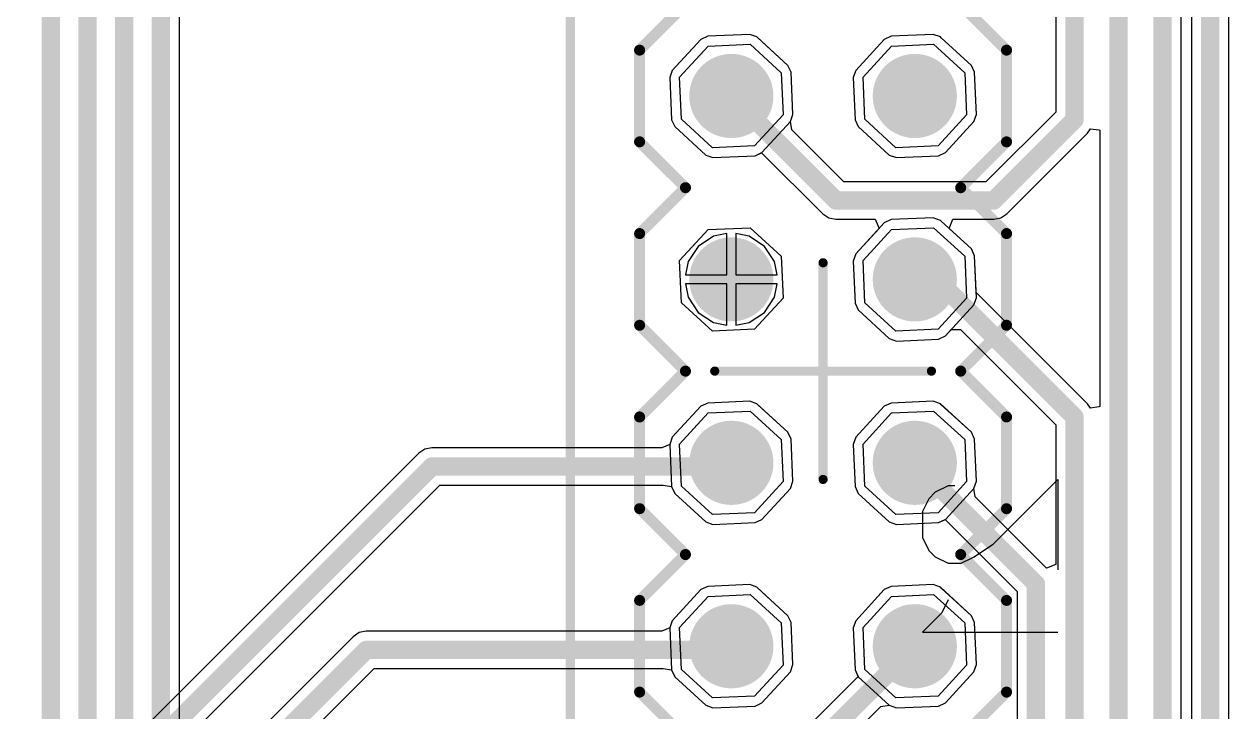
# Model space of a CAD drawing. Header units: millimetres. Extents: x 2.5 to 14.5, y 1.2 to 4.8.
# Drawn here: x 11.946 to 12.602, y 3.217 to 3.592 of the extents above; entities that cross this region are included whole.
import ezdxf

# ---------------------------------------------------------------- set-up
doc = ezdxf.new("R2010")
doc.units = ezdxf.units.MM
doc.header["$MEASUREMENT"] = 0
for name, color, linetype in [('BottomLayer', 5, 'Continuous'), ('BottomOverlay', 54, 'Continuous'), ('BottomSolder', 6, 'Continuous'), ('ConnectLayer', 7, 'Continuous'), ('MultiLayer', 9, 'Continuous'), ('PadHoleLayer', 156, 'Continuous'), ('TopLayer', 1, 'Continuous'), ('TopSolder', 216, 'Continuous')]:
    doc.layers.add(name, color=color, linetype=linetype)

# ---------------------------------------------------------------- blocks, each defined once
blk = doc.blocks.new('_RASPBERRY_PI_B__RASPBERRY_PI_B__P________B_106')
at = {"layer": 'BottomLayer'}
for p, q in [((1.10134, -2.00667), (1.11685, -1.98974)), ((1.11685, -1.98974), (1.13979, -1.98874)), ((1.13979, -1.98874), (1.15672, -2.00425)), ((1.20134, -2.00667), (1.21685, -1.98974)), ((1.21685, -1.98974), (1.23979, -1.98874)), ((1.23979, -1.98874), (1.25672, -2.00425)), ((1.30134, -2.00667), (1.31685, -1.98974)), ((1.31685, -1.98974), (1.33979, -1.98874)), ((1.33979, -1.98874), (1.35672, -2.00425)), ((1.40134, -2.00667), (1.41685, -1.98974)), ((1.41685, -1.98974), (1.43979, -1.98874)), ((1.43979, -1.98874), (1.45672, -2.00425)), ((1.10234, -2.02961), (1.10134, -2.00667)), ((1.15672, -2.00425), (1.15772, -2.02719)), ((1.20234, -2.02961), (1.20134, -2.00667)), ((1.25672, -2.00425), (1.25772, -2.02719)), ((1.30234, -2.02961), (1.30134, -2.00667)), ((1.35672, -2.00425), (1.35772, -2.02719)), ((1.40234, -2.02961), (1.40134, -2.00667)), ((1.45672, -2.00425), (1.45772, -2.02719)), ((1.15772, -2.02719), (1.14221, -2.04412)), ((1.25772, -2.02719), (1.24221, -2.04412)), ((1.35772, -2.02719), (1.34221, -2.04412)), ((1.45772, -2.02719), (1.44221, -2.04412)), ((1.11927, -2.04512), (1.10234, -2.02961)), ((1.21927, -2.04512), (1.20234, -2.02961)), ((1.31927, -2.04512), (1.30234, -2.02961)), ((1.41927, -2.04512), (1.40234, -2.02961)), ((1.14221, -2.04412), (1.11927, -2.04512)), ((1.24221, -2.04412), (1.21927, -2.04512)), ((1.34221, -2.04412), (1.31927, -2.04512)), ((1.44221, -2.04412), (1.41927, -2.04512)), ((1.10134, -2.10667), (1.11685, -2.08974)), ((1.11685, -2.08974), (1.13979, -2.08874)), ((1.13979, -2.08874), (1.15672, -2.10425)), ((1.20134, -2.10667), (1.21685, -2.08974)), ((1.21685, -2.08974), (1.23979, -2.08874)), ((1.23979, -2.08874), (1.25672, -2.10425)), ((1.30134, -2.10667), (1.31685, -2.08974)), ((1.31685, -2.08974), (1.33979, -2.08874)), ((1.33979, -2.08874), (1.35672, -2.10425)), ((1.40134, -2.10667), (1.41685, -2.08974)), ((1.41685, -2.08974), (1.43979, -2.08874)), ((1.43979, -2.08874), (1.45672, -2.10425)), ((1.10234, -2.12961), (1.10134, -2.10667)), ((1.15672, -2.10425), (1.15772, -2.12719)), ((1.20234, -2.12961), (1.20134, -2.10667)), ((1.25672, -2.10425), (1.25772, -2.12719)), ((1.30234, -2.12961), (1.30134, -2.10667)), ((1.35672, -2.10425), (1.35772, -2.12719)), ((1.40234, -2.12961), (1.40134, -2.10667)), ((1.45672, -2.10425), (1.45772, -2.12719)), ((1.15772, -2.12719), (1.14221, -2.14412)), ((1.25772, -2.12719), (1.24221, -2.14412)), ((1.35772, -2.12719), (1.34221, -2.14412)), ((1.45772, -2.12719), (1.44221, -2.14412)), ((1.11927, -2.14512), (1.10234, -2.12961)), ((1.21927, -2.14512), (1.20234, -2.12961)), ((1.31927, -2.14512), (1.30234, -2.12961)), ((1.41927, -2.14512), (1.40234, -2.12961)), ((1.14221, -2.14412), (1.11927, -2.14512)), ((1.24221, -2.14412), (1.21927, -2.14512)), ((1.34221, -2.14412), (1.31927, -2.14512)), ((1.44221, -2.14412), (1.41927, -2.14512))]:
    blk.add_line(p, q, dxfattribs=at)
at = {"layer": 'BottomLayer', "const_width": 0.02}
for points in [[(1.11953, -2.01693, 1), (1.13953, -2.01693, 1)], [(1.21953, -2.01693, 1), (1.23953, -2.01693, 1)], [(1.31953, -2.01693, 1), (1.33953, -2.01693, 1)], [(1.41953, -2.01693, 1), (1.43953, -2.01693, 1)], [(1.11953, -2.11693, 1), (1.13953, -2.11693, 1)], [(1.21953, -2.11693, 1), (1.23953, -2.11693, 1)], [(1.31953, -2.11693, 1), (1.33953, -2.11693, 1)], [(1.41953, -2.11693, 1), (1.43953, -2.11693, 1)]]:
    blk.add_lwpolyline(points, format="xyb", close=True, dxfattribs=at)
at = {"layer": 'BottomOverlay'}
for p, q in [((1.37373, -1.97412), (1.33858, -1.93898)), ((1.33858, -1.93898), (1.38778, -1.93898)), ((1.42187, -2.01278), (1.42187, -1.93898)), ((1.38076, -1.98466), (1.37373, -1.97412)), ((1.38427, -1.99169), (1.38076, -1.98466)), ((1.3421, -1.99521), (1.3421, -1.99872)), ((1.38427, -1.99872), (1.38427, -1.99169)), ((1.3421, -1.99872), (1.34561, -2.00575)), ((1.38076, -2.00575), (1.38427, -1.99872)), ((1.4043, -1.99872), (1.41133, -2.00224)), ((1.41133, -2.00224), (1.42187, -2.01278)), ((1.34561, -2.00575), (1.34913, -2.00927)), ((1.34913, -2.00927), (1.35615, -2.01278)), ((1.37021, -2.01278), (1.37724, -2.00927)), ((1.37724, -2.00927), (1.38076, -2.00575)), ((1.35615, -2.01278), (1.37021, -2.01278))]:
    blk.add_line(p, q, dxfattribs=at)
for points, const_width in [([(1.07953, -1.99193), (1.10453, -1.96693)], 0.006), ([(1.15453, -1.96693), (1.10453, -1.96693)], 0.006), ([(1.17953, -1.99193), (1.15453, -1.96693)], 0.006), ([(1.17953, -1.99193), (1.20453, -1.96693)], 0.006), ([(1.25453, -1.96693), (1.20453, -1.96693)], 0.006), ([(1.27953, -1.99193), (1.25453, -1.96693)], 0.006), ([(1.27953, -1.99193), (1.30453, -1.96693)], 0.006), ([(1.35453, -1.96693), (1.30453, -1.96693)], 0.006), ([(1.37953, -1.99193), (1.35453, -1.96693)], 0.006), ([(1.37953, -1.99193), (1.40453, -1.96693)], 0.006), ([(1.45453, -1.96693), (1.40453, -1.96693)], 0.006), ([(1.47953, -1.99193), (1.45453, -1.96693)], 0.006), ([(1.27953, -2.12599), (1.27953, -2.00787)], 0.005), ([(1.33858, -2.06693), (1.22047, -2.06693)], 0.005), ([(1.10453, -2.16693), (1.07953, -2.14193)], 0.006), ([(1.15453, -2.16693), (1.17953, -2.14193)], 0.006), ([(1.20453, -2.16693), (1.17953, -2.14193)], 0.006), ([(1.25453, -2.16693), (1.27953, -2.14193)], 0.006), ([(1.30453, -2.16693), (1.27953, -2.14193)], 0.006), ([(1.35453, -2.16693), (1.37953, -2.14193)], 0.006), ([(1.40453, -2.16693), (1.37953, -2.14193)], 0.006), ([(1.45453, -2.16693), (1.47953, -2.14193)], 0.006), ([(1.15453, -2.16693), (1.10453, -2.16693)], 0.006), ([(1.25453, -2.16693), (1.20453, -2.16693)], 0.006), ([(1.35453, -2.16693), (1.30453, -2.16693)], 0.006), ([(1.45453, -2.16693), (1.40453, -2.16693)], 0.006), ([(3.22835, -2.20473), (0.11811, -2.20473)], 0.005)]:
    blk.add_lwpolyline(points, dxfattribs=dict(at, const_width=const_width))
for points, const_width in [([(1.10303, -1.96693, 1), (1.10603, -1.96693, 1)], 0.003), ([(1.10303, -1.96693, 1), (1.10603, -1.96693, 1)], 0.003), ([(1.15303, -1.96693, 1), (1.15603, -1.96693, 1)], 0.003), ([(1.15303, -1.96693, 1), (1.15603, -1.96693, 1)], 0.003), ([(1.20303, -1.96693, 1), (1.20603, -1.96693, 1)], 0.003), ([(1.20303, -1.96693, 1), (1.20603, -1.96693, 1)], 0.003), ([(1.25303, -1.96693, 1), (1.25603, -1.96693, 1)], 0.003), ([(1.25303, -1.96693, 1), (1.25603, -1.96693, 1)], 0.003), ([(1.30303, -1.96693, 1), (1.30603, -1.96693, 1)], 0.003), ([(1.30303, -1.96693, 1), (1.30603, -1.96693, 1)], 0.003), ([(1.35303, -1.96693, 1), (1.35603, -1.96693, 1)], 0.003), ([(1.35303, -1.96693, 1), (1.35603, -1.96693, 1)], 0.003), ([(1.40303, -1.96693, 1), (1.40603, -1.96693, 1)], 0.003), ([(1.40303, -1.96693, 1), (1.40603, -1.96693, 1)], 0.003), ([(1.45303, -1.96693, 1), (1.45603, -1.96693, 1)], 0.003), ([(1.45303, -1.96693, 1), (1.45603, -1.96693, 1)], 0.003), ([(1.17803, -1.99193, 1), (1.18103, -1.99193, 1)], 0.003), ([(1.17803, -1.99193, 1), (1.18103, -1.99193, 1)], 0.003), ([(1.27803, -1.99193, 1), (1.28103, -1.99193, 1)], 0.003), ([(1.27803, -1.99193, 1), (1.28103, -1.99193, 1)], 0.003), ([(1.37803, -1.99193, 1), (1.38103, -1.99193, 1)], 0.003), ([(1.37803, -1.99193, 1), (1.38103, -1.99193, 1)], 0.003), ([(1.27828, -2.00787, 1), (1.28078, -2.00787, 1)], 0.0025), ([(1.21922, -2.06693, 1), (1.22172, -2.06693, 1)], 0.0025), ([(1.33733, -2.06693, 1), (1.33983, -2.06693, 1)], 0.0025), ([(1.27828, -2.12599, 1), (1.28078, -2.12599, 1)], 0.0025), ([(1.17803, -2.14193, 1), (1.18103, -2.14193, 1)], 0.003), ([(1.17803, -2.14193, 1), (1.18103, -2.14193, 1)], 0.003), ([(1.27803, -2.14193, 1), (1.28103, -2.14193, 1)], 0.003), ([(1.27803, -2.14193, 1), (1.28103, -2.14193, 1)], 0.003), ([(1.37803, -2.14193, 1), (1.38103, -2.14193, 1)], 0.003), ([(1.37803, -2.14193, 1), (1.38103, -2.14193, 1)], 0.003), ([(1.10303, -2.16693, 1), (1.10603, -2.16693, 1)], 0.003), ([(1.10303, -2.16693, 1), (1.10603, -2.16693, 1)], 0.003), ([(1.15303, -2.16693, 1), (1.15603, -2.16693, 1)], 0.003), ([(1.15303, -2.16693, 1), (1.15603, -2.16693, 1)], 0.003), ([(1.20303, -2.16693, 1), (1.20603, -2.16693, 1)], 0.003), ([(1.20303, -2.16693, 1), (1.20603, -2.16693, 1)], 0.003), ([(1.25303, -2.16693, 1), (1.25603, -2.16693, 1)], 0.003), ([(1.25303, -2.16693, 1), (1.25603, -2.16693, 1)], 0.003), ([(1.30303, -2.16693, 1), (1.30603, -2.16693, 1)], 0.003), ([(1.30303, -2.16693, 1), (1.30603, -2.16693, 1)], 0.003), ([(1.35303, -2.16693, 1), (1.35603, -2.16693, 1)], 0.003), ([(1.35303, -2.16693, 1), (1.35603, -2.16693, 1)], 0.003), ([(1.40303, -2.16693, 1), (1.40603, -2.16693, 1)], 0.003), ([(1.40303, -2.16693, 1), (1.40603, -2.16693, 1)], 0.003), ([(1.45303, -2.16693, 1), (1.45603, -2.16693, 1)], 0.003), ([(1.45303, -2.16693, 1), (1.45603, -2.16693, 1)], 0.003)]:
    blk.add_lwpolyline(points, format="xyb", close=True, dxfattribs=dict(at, const_width=const_width))
at = {"layer": 'BottomSolder', "const_width": 0.02295}
for points in [[(1.11805, -2.01693, 1), (1.141, -2.01693, 1)], [(1.21805, -2.01693, 1), (1.241, -2.01693, 1)], [(1.31805, -2.01693, 1), (1.341, -2.01693, 1)], [(1.41805, -2.01693, 1), (1.441, -2.01693, 1)], [(1.11805, -2.11693, 1), (1.141, -2.11693, 1)], [(1.21805, -2.11693, 1), (1.241, -2.11693, 1)], [(1.31805, -2.11693, 1), (1.341, -2.11693, 1)], [(1.41805, -2.11693, 1), (1.441, -2.11693, 1)]]:
    blk.add_lwpolyline(points, format="xyb", close=True, dxfattribs=at)
at = {"layer": 'MultiLayer'}
for p, q in [((1.10134, -2.00667), (1.11685, -1.98974)), ((1.11685, -1.98974), (1.13979, -1.98874)), ((1.13979, -1.98874), (1.15672, -2.00425)), ((1.20134, -2.00667), (1.21685, -1.98974)), ((1.21685, -1.98974), (1.23979, -1.98874)), ((1.23979, -1.98874), (1.25672, -2.00425)), ((1.30134, -2.00667), (1.31685, -1.98974)), ((1.31685, -1.98974), (1.33979, -1.98874)), ((1.33979, -1.98874), (1.35672, -2.00425)), ((1.40134, -2.00667), (1.41685, -1.98974)), ((1.41685, -1.98974), (1.43979, -1.98874)), ((1.43979, -1.98874), (1.45672, -2.00425)), ((1.10234, -2.02961), (1.10134, -2.00667)), ((1.15672, -2.00425), (1.15772, -2.02719)), ((1.20234, -2.02961), (1.20134, -2.00667)), ((1.25672, -2.00425), (1.25772, -2.02719)), ((1.30234, -2.02961), (1.30134, -2.00667)), ((1.35672, -2.00425), (1.35772, -2.02719)), ((1.40234, -2.02961), (1.40134, -2.00667)), ((1.45672, -2.00425), (1.45772, -2.02719)), ((1.15772, -2.02719), (1.14221, -2.04412)), ((1.25772, -2.02719), (1.24221, -2.04412)), ((1.35772, -2.02719), (1.34221, -2.04412)), ((1.45772, -2.02719), (1.44221, -2.04412)), ((1.11927, -2.04512), (1.10234, -2.02961)), ((1.21927, -2.04512), (1.20234, -2.02961)), ((1.31927, -2.04512), (1.30234, -2.02961)), ((1.41927, -2.04512), (1.40234, -2.02961)), ((1.14221, -2.04412), (1.11927, -2.04512)), ((1.24221, -2.04412), (1.21927, -2.04512)), ((1.34221, -2.04412), (1.31927, -2.04512)), ((1.44221, -2.04412), (1.41927, -2.04512)), ((1.10134, -2.10667), (1.11685, -2.08974)), ((1.11685, -2.08974), (1.13979, -2.08874)), ((1.13979, -2.08874), (1.15672, -2.10425)), ((1.20134, -2.10667), (1.21685, -2.08974)), ((1.21685, -2.08974), (1.23979, -2.08874)), ((1.23979, -2.08874), (1.25672, -2.10425)), ((1.30134, -2.10667), (1.31685, -2.08974)), ((1.31685, -2.08974), (1.33979, -2.08874)), ((1.33979, -2.08874), (1.35672, -2.10425)), ((1.40134, -2.10667), (1.41685, -2.08974)), ((1.41685, -2.08974), (1.43979, -2.08874)), ((1.43979, -2.08874), (1.45672, -2.10425)), ((1.10234, -2.12961), (1.10134, -2.10667)), ((1.15672, -2.10425), (1.15772, -2.12719)), ((1.20234, -2.12961), (1.20134, -2.10667)), ((1.25672, -2.10425), (1.25772, -2.12719)), ((1.30234, -2.12961), (1.30134, -2.10667)), ((1.35672, -2.10425), (1.35772, -2.12719)), ((1.40234, -2.12961), (1.40134, -2.10667)), ((1.45672, -2.10425), (1.45772, -2.12719)), ((1.15772, -2.12719), (1.14221, -2.14412)), ((1.25772, -2.12719), (1.24221, -2.14412)), ((1.35772, -2.12719), (1.34221, -2.14412)), ((1.45772, -2.12719), (1.44221, -2.14412)), ((1.11927, -2.14512), (1.10234, -2.12961)), ((1.21927, -2.14512), (1.20234, -2.12961)), ((1.31927, -2.14512), (1.30234, -2.12961)), ((1.41927, -2.14512), (1.40234, -2.12961)), ((1.14221, -2.14412), (1.11927, -2.14512)), ((1.24221, -2.14412), (1.21927, -2.14512)), ((1.34221, -2.14412), (1.31927, -2.14512)), ((1.44221, -2.14412), (1.41927, -2.14512))]:
    blk.add_line(p, q, dxfattribs=at)
at = {"layer": 'MultiLayer', "const_width": 0.02}
for points in [[(1.11953, -2.01693, 1), (1.13953, -2.01693, 1)], [(1.21953, -2.01693, 1), (1.23953, -2.01693, 1)], [(1.31953, -2.01693, 1), (1.33953, -2.01693, 1)], [(1.41953, -2.01693, 1), (1.43953, -2.01693, 1)], [(1.11953, -2.11693, 1), (1.13953, -2.11693, 1)], [(1.21953, -2.11693, 1), (1.23953, -2.11693, 1)], [(1.31953, -2.11693, 1), (1.33953, -2.11693, 1)], [(1.41953, -2.11693, 1), (1.43953, -2.11693, 1)]]:
    blk.add_lwpolyline(points, format="xyb", close=True, dxfattribs=at)
at = {"layer": 'PadHoleLayer', "const_width": 0.02}
for points in [[(1.11953, -2.01693, 1), (1.13953, -2.01693, 1)], [(1.21953, -2.01693, 1), (1.23953, -2.01693, 1)], [(1.31953, -2.01693, 1), (1.33953, -2.01693, 1)], [(1.41953, -2.01693, 1), (1.43953, -2.01693, 1)], [(1.11953, -2.11693, 1), (1.13953, -2.11693, 1)], [(1.21953, -2.11693, 1), (1.23953, -2.11693, 1)], [(1.31953, -2.11693, 1), (1.33953, -2.11693, 1)], [(1.41953, -2.11693, 1), (1.43953, -2.11693, 1)]]:
    blk.add_lwpolyline(points, format="xyb", close=True, dxfattribs=at)
at = {"layer": 'TopLayer'}
for p, q in [((1.10134, -2.00667), (1.11685, -1.98974)), ((1.11685, -1.98974), (1.13979, -1.98874)), ((1.13979, -1.98874), (1.15672, -2.00425)), ((1.20134, -2.00667), (1.21685, -1.98974)), ((1.21685, -1.98974), (1.23979, -1.98874)), ((1.23979, -1.98874), (1.25672, -2.00425)), ((1.30134, -2.00667), (1.31685, -1.98974)), ((1.31685, -1.98974), (1.33979, -1.98874)), ((1.33979, -1.98874), (1.35672, -2.00425)), ((1.40134, -2.00667), (1.41685, -1.98974)), ((1.41685, -1.98974), (1.43979, -1.98874)), ((1.43979, -1.98874), (1.45672, -2.00425)), ((1.10234, -2.02961), (1.10134, -2.00667)), ((1.15672, -2.00425), (1.15772, -2.02719)), ((1.20234, -2.02961), (1.20134, -2.00667)), ((1.25672, -2.00425), (1.25772, -2.02719)), ((1.30234, -2.02961), (1.30134, -2.00667)), ((1.35672, -2.00425), (1.35772, -2.02719)), ((1.40234, -2.02961), (1.40134, -2.00667)), ((1.45672, -2.00425), (1.45772, -2.02719)), ((1.15772, -2.02719), (1.14221, -2.04412)), ((1.25772, -2.02719), (1.24221, -2.04412)), ((1.35772, -2.02719), (1.34221, -2.04412)), ((1.45772, -2.02719), (1.44221, -2.04412)), ((1.11927, -2.04512), (1.10234, -2.02961)), ((1.21927, -2.04512), (1.20234, -2.02961)), ((1.31927, -2.04512), (1.30234, -2.02961)), ((1.41927, -2.04512), (1.40234, -2.02961)), ((1.14221, -2.04412), (1.11927, -2.04512)), ((1.24221, -2.04412), (1.21927, -2.04512)), ((1.34221, -2.04412), (1.31927, -2.04512)), ((1.44221, -2.04412), (1.41927, -2.04512)), ((1.10134, -2.10667), (1.11685, -2.08974)), ((1.11685, -2.08974), (1.13979, -2.08874)), ((1.13979, -2.08874), (1.15672, -2.10425)), ((1.20134, -2.10667), (1.21685, -2.08974)), ((1.21685, -2.08974), (1.23979, -2.08874)), ((1.23979, -2.08874), (1.25672, -2.10425)), ((1.30134, -2.10667), (1.31685, -2.08974)), ((1.31685, -2.08974), (1.33979, -2.08874)), ((1.33979, -2.08874), (1.35672, -2.10425)), ((1.40134, -2.10667), (1.41685, -2.08974)), ((1.41685, -2.08974), (1.43979, -2.08874)), ((1.43979, -2.08874), (1.45672, -2.10425)), ((1.10234, -2.12961), (1.10134, -2.10667)), ((1.15672, -2.10425), (1.15772, -2.12719)), ((1.20234, -2.12961), (1.20134, -2.10667)), ((1.25672, -2.10425), (1.25772, -2.12719)), ((1.30234, -2.12961), (1.30134, -2.10667)), ((1.35672, -2.10425), (1.35772, -2.12719)), ((1.40234, -2.12961), (1.40134, -2.10667)), ((1.45672, -2.10425), (1.45772, -2.12719)), ((1.15772, -2.12719), (1.14221, -2.14412)), ((1.25772, -2.12719), (1.24221, -2.14412)), ((1.35772, -2.12719), (1.34221, -2.14412)), ((1.45772, -2.12719), (1.44221, -2.14412)), ((1.11927, -2.14512), (1.10234, -2.12961)), ((1.21927, -2.14512), (1.20234, -2.12961)), ((1.31927, -2.14512), (1.30234, -2.12961)), ((1.41927, -2.14512), (1.40234, -2.12961)), ((1.14221, -2.14412), (1.11927, -2.14512)), ((1.24221, -2.14412), (1.21927, -2.14512)), ((1.34221, -2.14412), (1.31927, -2.14512)), ((1.44221, -2.14412), (1.41927, -2.14512))]:
    blk.add_line(p, q, dxfattribs=at)
at = {"layer": 'TopLayer', "const_width": 0.02}
for points in [[(1.11953, -2.01693, 1), (1.13953, -2.01693, 1)], [(1.21953, -2.01693, 1), (1.23953, -2.01693, 1)], [(1.31953, -2.01693, 1), (1.33953, -2.01693, 1)], [(1.41953, -2.01693, 1), (1.43953, -2.01693, 1)], [(1.11953, -2.11693, 1), (1.13953, -2.11693, 1)], [(1.21953, -2.11693, 1), (1.23953, -2.11693, 1)], [(1.31953, -2.11693, 1), (1.33953, -2.11693, 1)], [(1.41953, -2.11693, 1), (1.43953, -2.11693, 1)]]:
    blk.add_lwpolyline(points, format="xyb", close=True, dxfattribs=at)
at = {"layer": 'TopSolder', "const_width": 0.02295}
for points in [[(1.11805, -2.01693, 1), (1.141, -2.01693, 1)], [(1.21805, -2.01693, 1), (1.241, -2.01693, 1)], [(1.31805, -2.01693, 1), (1.341, -2.01693, 1)], [(1.41805, -2.01693, 1), (1.441, -2.01693, 1)], [(1.11805, -2.11693, 1), (1.141, -2.11693, 1)], [(1.21805, -2.11693, 1), (1.241, -2.11693, 1)], [(1.31805, -2.11693, 1), (1.341, -2.11693, 1)], [(1.41805, -2.11693, 1), (1.441, -2.11693, 1)]]:
    blk.add_lwpolyline(points, format="xyb", close=True, dxfattribs=at)

msp = doc.modelspace()

# ---------------------------------------------------------------- linework, layer by layer
at = {"layer": 'BottomLayer', "const_width": 0.01}
for points in [[(12.592, 4.111), (12.592, 2.546)], [(12.566, 4.101), (12.566, 2.808)], [(12.542, 2.866), (12.542, 4.068)], [(12.518, 3.54), (12.518, 3.976)], [(12.331, 3.553), (12.388, 3.496)], [(12.474, 3.496), (12.518, 3.54)], [(12.388, 3.496), (12.474, 3.496)], [(12.431, 3.453), (12.443, 3.453)], [(12.443, 3.453), (12.518, 3.378)], [(12.518, 3.042), (12.518, 3.378)], [(11.90681, 3.09), (12.16781, 3.351)], [(12.16781, 3.351), (12.329, 3.351)], [(12.329, 3.351), (12.331, 3.353)], [(12.431, 3.353), (12.497, 3.287)], [(12.497, 3.049), (12.497, 3.287)], [(12.376, 3.198), (12.431, 3.253)], [(11.951, 3.07), (12.132, 3.251)], [(12.132, 3.251), (12.315, 3.251)], [(12.315, 3.251), (12.331, 3.235)]]:
    msp.add_lwpolyline(points, dxfattribs=at)
at = {"layer": 'BottomLayer', "const_width": 0.005}
for points in [[(12.3285, 3.553, 1), (12.3335, 3.553, 1)], [(12.5155, 3.54, 1), (12.5205, 3.54, 1)], [(12.5155, 3.54, 1), (12.5205, 3.54, 1)], [(12.3855, 3.496, 1), (12.3905, 3.496, 1)], [(12.3855, 3.496, 1), (12.3905, 3.496, 1)], [(12.4715, 3.496, 1), (12.4765, 3.496, 1)], [(12.4715, 3.496, 1), (12.4765, 3.496, 1)], [(12.4285, 3.453, 1), (12.4335, 3.453, 1)], [(12.4405, 3.453, 1), (12.4455, 3.453, 1)], [(12.4405, 3.453, 1), (12.4455, 3.453, 1)], [(12.5155, 3.378, 1), (12.5205, 3.378, 1)], [(12.5155, 3.378, 1), (12.5205, 3.378, 1)], [(12.16531, 3.351, 1), (12.17031, 3.351, 1)], [(12.16531, 3.351, 1), (12.17031, 3.351, 1)], [(12.3265, 3.351, 1), (12.3315, 3.351, 1)], [(12.3265, 3.351, 1), (12.3315, 3.351, 1)], [(12.3285, 3.353, 1), (12.3335, 3.353, 1)], [(12.4285, 3.353, 1), (12.4335, 3.353, 1)], [(12.4945, 3.287, 1), (12.4995, 3.287, 1)], [(12.4945, 3.287, 1), (12.4995, 3.287, 1)], [(12.4285, 3.253, 1), (12.4335, 3.253, 1)], [(12.1295, 3.251, 1), (12.1345, 3.251, 1)], [(12.1295, 3.251, 1), (12.1345, 3.251, 1)], [(12.3125, 3.251, 1), (12.3175, 3.251, 1)], [(12.3125, 3.251, 1), (12.3175, 3.251, 1)], [(12.3285, 3.235, 1), (12.3335, 3.235, 1)]]:
    msp.add_lwpolyline(points, format="xyb", close=True, dxfattribs=at)
at = {"layer": 'ConnectLayer'}
for p, q in [((12.6022, 2.546), (12.6022, 4.111)), ((12.5818, 4.10678), (12.5818, 2.55022)), ((12.5762, 2.808), (12.5762, 4.101)), ((12.0302, 2.93204), (12.0302, 4.08046)), ((12.5078, 3.97178), (12.5078, 3.54422)), ((12.31809, 3.5856), (12.31433, 3.58385)), ((12.31809, 3.5856), (12.31433, 3.58385)), ((12.34102, 3.5866), (12.31809, 3.5856)), ((12.34102, 3.5866), (12.31809, 3.5856)), ((12.31809, 3.5856), (12.31809, 3.5856)), ((12.31809, 3.5856), (12.31809, 3.5856)), ((12.34492, 3.58518), (12.34102, 3.5866)), ((12.34102, 3.5866), (12.34102, 3.5866)), ((12.34492, 3.58518), (12.34102, 3.5866)), ((12.34102, 3.5866), (12.34102, 3.5866)), ((12.41809, 3.5856), (12.41433, 3.58385)), ((12.41809, 3.5856), (12.41433, 3.58385)), ((12.44102, 3.5866), (12.41809, 3.5856)), ((12.44102, 3.5866), (12.41809, 3.5856)), ((12.41809, 3.5856), (12.41809, 3.5856)), ((12.41809, 3.5856), (12.41809, 3.5856)), ((12.44492, 3.58518), (12.44102, 3.5866)), ((12.44102, 3.5866), (12.44102, 3.5866)), ((12.44492, 3.58518), (12.44102, 3.5866)), ((12.44102, 3.5866), (12.44102, 3.5866)), ((12.31433, 3.58385), (12.29882, 3.56692)), ((12.31433, 3.58385), (12.29882, 3.56692)), ((12.31433, 3.58385), (12.31433, 3.58385)), ((12.31433, 3.58385), (12.31433, 3.58385)), ((12.36185, 3.56967), (12.34492, 3.58518)), ((12.34492, 3.58518), (12.34492, 3.58518)), ((12.34545, 3.58469), (12.34492, 3.58518)), ((12.34492, 3.58518), (12.34492, 3.58518)), ((12.36185, 3.56967), (12.34545, 3.58469)), ((12.41433, 3.58385), (12.39882, 3.56692)), ((12.41433, 3.58385), (12.39882, 3.56692)), ((12.41433, 3.58385), (12.41433, 3.58385)), ((12.41433, 3.58385), (12.41433, 3.58385)), ((12.44545, 3.58469), (12.44492, 3.58518)), ((12.44492, 3.58518), (12.44492, 3.58518)), ((12.44545, 3.58469), (12.44492, 3.58518)), ((12.44492, 3.58518), (12.44492, 3.58518)), ((12.46185, 3.56967), (12.44545, 3.58469)), ((12.46185, 3.56967), (12.44545, 3.58469)), ((12.29882, 3.56692), (12.2974, 3.56302)), ((12.29882, 3.56692), (12.2974, 3.56302)), ((12.29882, 3.56692), (12.29882, 3.56692)), ((12.29882, 3.56692), (12.29882, 3.56692)), ((12.3636, 3.56591), (12.36185, 3.56967)), ((12.36185, 3.56967), (12.36185, 3.56967)), ((12.3636, 3.56591), (12.36185, 3.56967)), ((12.36185, 3.56967), (12.36185, 3.56967)), ((12.3646, 3.54298), (12.3636, 3.56591)), ((12.3636, 3.56591), (12.3636, 3.56591)), ((12.3646, 3.54298), (12.3636, 3.56591)), ((12.3636, 3.56591), (12.3636, 3.56591)), ((12.39882, 3.56692), (12.3974, 3.56302)), ((12.39882, 3.56692), (12.3974, 3.56302)), ((12.39882, 3.56692), (12.39882, 3.56692)), ((12.39882, 3.56692), (12.39882, 3.56692)), ((12.4636, 3.56591), (12.46185, 3.56967)), ((12.46185, 3.56967), (12.46185, 3.56967)), ((12.4636, 3.56591), (12.46185, 3.56967)), ((12.46185, 3.56967), (12.46185, 3.56967)), ((12.4646, 3.54298), (12.4636, 3.56591)), ((12.4636, 3.56591), (12.4636, 3.56591)), ((12.4646, 3.54298), (12.4636, 3.56591)), ((12.4636, 3.56591), (12.4636, 3.56591)), ((12.2974, 3.56302), (12.2974, 3.56302)), ((12.2974, 3.56302), (12.2984, 3.54009)), ((12.2974, 3.56302), (12.2974, 3.56302)), ((12.2974, 3.56302), (12.2984, 3.54009)), ((12.3974, 3.56302), (12.3974, 3.56302)), ((12.3974, 3.56302), (12.3984, 3.54009)), ((12.3974, 3.56302), (12.3974, 3.56302)), ((12.3974, 3.56302), (12.3984, 3.54009)), ((12.2984, 3.54009), (12.2984, 3.54009)), ((12.2984, 3.54009), (12.30015, 3.53633)), ((12.2984, 3.54009), (12.2984, 3.54009)), ((12.2984, 3.54009), (12.30015, 3.53633)), ((12.36318, 3.53908), (12.3646, 3.54298)), ((12.36318, 3.53908), (12.3646, 3.54298)), ((12.3646, 3.54298), (12.3646, 3.54298)), ((12.3646, 3.54298), (12.3646, 3.54298)), ((12.3984, 3.54009), (12.3984, 3.54009)), ((12.3984, 3.54009), (12.40015, 3.53633)), ((12.3984, 3.54009), (12.3984, 3.54009)), ((12.3984, 3.54009), (12.40015, 3.53633)), ((12.46318, 3.53908), (12.4646, 3.54298)), ((12.46318, 3.53908), (12.4646, 3.54298)), ((12.4646, 3.54298), (12.4646, 3.54298)), ((12.4646, 3.54298), (12.4646, 3.54298)), ((12.5078, 3.54422), (12.46978, 3.5062)), ((12.30015, 3.53633), (12.30015, 3.53633)), ((12.30015, 3.53633), (12.31708, 3.52082)), ((12.30015, 3.53633), (12.30015, 3.53633)), ((12.30015, 3.53633), (12.31708, 3.52082)), ((12.34767, 3.52215), (12.36318, 3.53908)), ((12.36393, 3.53449), (12.36318, 3.53908)), ((12.36318, 3.53908), (12.36318, 3.53908)), ((12.39222, 3.5062), (12.36393, 3.53449)), ((12.40015, 3.53633), (12.40015, 3.53633)), ((12.40015, 3.53633), (12.41708, 3.52082)), ((12.40015, 3.53633), (12.40015, 3.53633)), ((12.40015, 3.53633), (12.41708, 3.52082)), ((12.44767, 3.52215), (12.46318, 3.53908)), ((12.44767, 3.52215), (12.46318, 3.53908)), ((12.46318, 3.53908), (12.46318, 3.53908)), ((12.46318, 3.53908), (12.46318, 3.53908)), ((12.52521, 3.53279), (12.5268, 3.53518)), ((12.5268, 3.53518), (12.53135, 3.53453)), ((12.53135, 3.53453), (12.5318, 3.53435)), ((12.5318, 3.53435), (12.5318, 3.38366)), ((12.48121, 3.48879), (12.52521, 3.53279)), ((12.31708, 3.52082), (12.31708, 3.52082)), ((12.31708, 3.52082), (12.32098, 3.5194)), ((12.31708, 3.52082), (12.31708, 3.52082)), ((12.31708, 3.52082), (12.32098, 3.5194)), ((12.32098, 3.5194), (12.34391, 3.5204)), ((12.32098, 3.5194), (12.34391, 3.5204)), ((12.34391, 3.5204), (12.34767, 3.52215)), ((12.34391, 3.5204), (12.3475, 3.52208)), ((12.34391, 3.5204), (12.34391, 3.5204)), ((12.34391, 3.5204), (12.34391, 3.5204)), ((12.3475, 3.52208), (12.38079, 3.48879)), ((12.34767, 3.52215), (12.34767, 3.52215)), ((12.41708, 3.52082), (12.41708, 3.52082)), ((12.41708, 3.52082), (12.42098, 3.5194)), ((12.41708, 3.52082), (12.41708, 3.52082)), ((12.41708, 3.52082), (12.42098, 3.5194)), ((12.42098, 3.5194), (12.44391, 3.5204)), ((12.42098, 3.5194), (12.44391, 3.5204)), ((12.44391, 3.5204), (12.44767, 3.52215)), ((12.44391, 3.5204), (12.44767, 3.52215)), ((12.44391, 3.5204), (12.44391, 3.5204)), ((12.44391, 3.5204), (12.44391, 3.5204)), ((12.44767, 3.52215), (12.44767, 3.52215)), ((12.44767, 3.52215), (12.44767, 3.52215)), ((12.32098, 3.5194), (12.32098, 3.5194)), ((12.32098, 3.5194), (12.32098, 3.5194)), ((12.42098, 3.5194), (12.42098, 3.5194)), ((12.42098, 3.5194), (12.42098, 3.5194)), ((12.46978, 3.5062), (12.39222, 3.5062)), ((12.38079, 3.48879), (12.3841, 3.48658)), ((12.4779, 3.48658), (12.48121, 3.48879)), ((12.3841, 3.48658), (12.388, 3.4858)), ((12.388, 3.4858), (12.40934, 3.4858)), ((12.41433, 3.48385), (12.39882, 3.46692)), ((12.41154, 3.4808), (12.39882, 3.46692)), ((12.40934, 3.4858), (12.41154, 3.4808)), ((12.41809, 3.4856), (12.41433, 3.48385)), ((12.41433, 3.48385), (12.41433, 3.48385)), ((12.44102, 3.4866), (12.41809, 3.4856)), ((12.41809, 3.4856), (12.41809, 3.4856)), ((12.44492, 3.48518), (12.44102, 3.4866)), ((12.44102, 3.4866), (12.44102, 3.4866)), ((12.44545, 3.48469), (12.44492, 3.48518)), ((12.44492, 3.48518), (12.44492, 3.48518)), ((12.46185, 3.46967), (12.44545, 3.48469)), ((12.44969, 3.4808), (12.45164, 3.4858)), ((12.46185, 3.46967), (12.44969, 3.4808)), ((12.45164, 3.4858), (12.474, 3.4858)), ((12.474, 3.4858), (12.4779, 3.48658)), ((12.32125, 3.47655), (12.31298, 3.47102)), ((12.32125, 3.47655), (12.31298, 3.47102)), ((12.3285, 3.47799), (12.32125, 3.47655)), ((12.3285, 3.47799), (12.32125, 3.47655)), ((12.3285, 3.4555), (12.3285, 3.47799)), ((12.3285, 3.4555), (12.3285, 3.47799)), ((12.34075, 3.47655), (12.3335, 3.47799)), ((12.3335, 3.47799), (12.3335, 3.4555)), ((12.34075, 3.47655), (12.3335, 3.47799)), ((12.3335, 3.47799), (12.3335, 3.4555)), ((12.34902, 3.47102), (12.34075, 3.47655)), ((12.34902, 3.47102), (12.34075, 3.47655)), ((12.31298, 3.47102), (12.30745, 3.46275)), ((12.31298, 3.47102), (12.30745, 3.46275)), ((12.35455, 3.46275), (12.34902, 3.47102)), ((12.35455, 3.46275), (12.34902, 3.47102)), ((12.4636, 3.46591), (12.46185, 3.46967)), ((12.46185, 3.46967), (12.46185, 3.46967)), ((12.4636, 3.46591), (12.46185, 3.46967)), ((12.46185, 3.46967), (12.46185, 3.46967)), ((12.30745, 3.46275), (12.30601, 3.4555)), ((12.30745, 3.46275), (12.30601, 3.4555)), ((12.35599, 3.4555), (12.35455, 3.46275)), ((12.35599, 3.4555), (12.35455, 3.46275)), ((12.39882, 3.46692), (12.3974, 3.46302)), ((12.39882, 3.46692), (12.3974, 3.46302)), ((12.3974, 3.46302), (12.3974, 3.46302)), ((12.3974, 3.46302), (12.3984, 3.44009)), ((12.3974, 3.46302), (12.3974, 3.46302)), ((12.3974, 3.46302), (12.3984, 3.44009)), ((12.39882, 3.46692), (12.39882, 3.46692)), ((12.39882, 3.46692), (12.39882, 3.46692)), ((12.46447, 3.44595), (12.4636, 3.46591)), ((12.4636, 3.46591), (12.4636, 3.46591)), ((12.4646, 3.44298), (12.4636, 3.46591)), ((12.4636, 3.46591), (12.4636, 3.46591)), ((12.30601, 3.4555), (12.3285, 3.4555)), ((12.30601, 3.4555), (12.3285, 3.4555)), ((12.3335, 3.4555), (12.35599, 3.4555)), ((12.3335, 3.4555), (12.35599, 3.4555)), ((12.3285, 3.4505), (12.30601, 3.4505)), ((12.30601, 3.4505), (12.30745, 3.44325)), ((12.3285, 3.4505), (12.30601, 3.4505)), ((12.30601, 3.4505), (12.30745, 3.44325)), ((12.3285, 3.42801), (12.3285, 3.4505)), ((12.3285, 3.42801), (12.3285, 3.4505)), ((12.35599, 3.4505), (12.3335, 3.4505)), ((12.3335, 3.4505), (12.3335, 3.42801)), ((12.35599, 3.4505), (12.3335, 3.4505)), ((12.3335, 3.4505), (12.3335, 3.42801)), ((12.35455, 3.44325), (12.35599, 3.4505)), ((12.35455, 3.44325), (12.35599, 3.4505)), ((12.30745, 3.44325), (12.31298, 3.43498)), ((12.30745, 3.44325), (12.31298, 3.43498)), ((12.34902, 3.43498), (12.35455, 3.44325)), ((12.34902, 3.43498), (12.35455, 3.44325)), ((12.46318, 3.43908), (12.4646, 3.44298)), ((12.52521, 3.38521), (12.46447, 3.44595)), ((12.4646, 3.44298), (12.4646, 3.44298)), ((12.31298, 3.43498), (12.32125, 3.42945)), ((12.31298, 3.43498), (12.32125, 3.42945)), ((12.34075, 3.42945), (12.34902, 3.43498)), ((12.34075, 3.42945), (12.34902, 3.43498)), ((12.3984, 3.44009), (12.3984, 3.44009)), ((12.3984, 3.44009), (12.40015, 3.43633)), ((12.3984, 3.44009), (12.3984, 3.44009)), ((12.3984, 3.44009), (12.40015, 3.43633)), ((12.40015, 3.43633), (12.40015, 3.43633)), ((12.40015, 3.43633), (12.41708, 3.42082)), ((12.40015, 3.43633), (12.40015, 3.43633)), ((12.40015, 3.43633), (12.41708, 3.42082)), ((12.44767, 3.42215), (12.46318, 3.43908)), ((12.46318, 3.43908), (12.46318, 3.43908)), ((12.32125, 3.42945), (12.3285, 3.42801)), ((12.32125, 3.42945), (12.3285, 3.42801)), ((12.3335, 3.42801), (12.34075, 3.42945)), ((12.3335, 3.42801), (12.34075, 3.42945)), ((12.44391, 3.4204), (12.44767, 3.42215)), ((12.44391, 3.4204), (12.44767, 3.42215)), ((12.44767, 3.42215), (12.45085, 3.42562)), ((12.44767, 3.42215), (12.44767, 3.42215)), ((12.44767, 3.42215), (12.44767, 3.42215)), ((12.45085, 3.42562), (12.45585, 3.42573)), ((12.45585, 3.42573), (12.5078, 3.37378)), ((12.41708, 3.42082), (12.41708, 3.42082)), ((12.41708, 3.42082), (12.42098, 3.4194)), ((12.41708, 3.42082), (12.41708, 3.42082)), ((12.41708, 3.42082), (12.42098, 3.4194)), ((12.42098, 3.4194), (12.44391, 3.4204)), ((12.42098, 3.4194), (12.44391, 3.4204)), ((12.42098, 3.4194), (12.42098, 3.4194)), ((12.42098, 3.4194), (12.42098, 3.4194)), ((12.44391, 3.4204), (12.44391, 3.4204)), ((12.44391, 3.4204), (12.44391, 3.4204)), ((12.31433, 3.38385), (12.29882, 3.36692)), ((12.31433, 3.38385), (12.29882, 3.36692)), ((12.31809, 3.3856), (12.31433, 3.38385)), ((12.31809, 3.3856), (12.31433, 3.38385)), ((12.31433, 3.38385), (12.31433, 3.38385)), ((12.31433, 3.38385), (12.31433, 3.38385)), ((12.34102, 3.3866), (12.31809, 3.3856)), ((12.34102, 3.3866), (12.31809, 3.3856)), ((12.31809, 3.3856), (12.31809, 3.3856)), ((12.31809, 3.3856), (12.31809, 3.3856)), ((12.34492, 3.38518), (12.34102, 3.3866)), ((12.34102, 3.3866), (12.34102, 3.3866)), ((12.34492, 3.38518), (12.34102, 3.3866)), ((12.34102, 3.3866), (12.34102, 3.3866)), ((12.36185, 3.36967), (12.34492, 3.38518)), ((12.34492, 3.38518), (12.34492, 3.38518)), ((12.34545, 3.38469), (12.34492, 3.38518)), ((12.34492, 3.38518), (12.34492, 3.38518)), ((12.36185, 3.36967), (12.34545, 3.38469)), ((12.41433, 3.38385), (12.39882, 3.36692)), ((12.41433, 3.38385), (12.39882, 3.36692)), ((12.41809, 3.3856), (12.41433, 3.38385)), ((12.41809, 3.3856), (12.41433, 3.38385)), ((12.41433, 3.38385), (12.41433, 3.38385)), ((12.41433, 3.38385), (12.41433, 3.38385)), ((12.44102, 3.3866), (12.41809, 3.3856)), ((12.44102, 3.3866), (12.41809, 3.3856)), ((12.41809, 3.3856), (12.41809, 3.3856)), ((12.41809, 3.3856), (12.41809, 3.3856)), ((12.44492, 3.38518), (12.44102, 3.3866)), ((12.44102, 3.3866), (12.44102, 3.3866)), ((12.44492, 3.38518), (12.44102, 3.3866)), ((12.44102, 3.3866), (12.44102, 3.3866)), ((12.46185, 3.36967), (12.44492, 3.38518)), ((12.44492, 3.38518), (12.44492, 3.38518)), ((12.44545, 3.38469), (12.44492, 3.38518)), ((12.44492, 3.38518), (12.44492, 3.38518)), ((12.46185, 3.36967), (12.44545, 3.38469)), ((12.5268, 3.38282), (12.52521, 3.38521)), ((12.53135, 3.38347), (12.5268, 3.38282)), ((12.5318, 3.38366), (12.53135, 3.38347)), ((12.3636, 3.36591), (12.36185, 3.36967)), ((12.36185, 3.36967), (12.36185, 3.36967)), ((12.3636, 3.36591), (12.36185, 3.36967)), ((12.36185, 3.36967), (12.36185, 3.36967)), ((12.4636, 3.36591), (12.46185, 3.36967)), ((12.46185, 3.36967), (12.46185, 3.36967)), ((12.4636, 3.36591), (12.46185, 3.36967)), ((12.46185, 3.36967), (12.46185, 3.36967)), ((12.5078, 3.37378), (12.5078, 3.2976)), ((12.2974, 3.36302), (12.29316, 3.3612)), ((12.29882, 3.36692), (12.2974, 3.36302)), ((12.29882, 3.36692), (12.2974, 3.36302)), ((12.2974, 3.36302), (12.2974, 3.36302)), ((12.2974, 3.36302), (12.2984, 3.34009)), ((12.29882, 3.36692), (12.29882, 3.36692)), ((12.29882, 3.36692), (12.29882, 3.36692)), ((12.3646, 3.34298), (12.3636, 3.36591)), ((12.3636, 3.36591), (12.3636, 3.36591)), ((12.3646, 3.34298), (12.3636, 3.36591)), ((12.3636, 3.36591), (12.3636, 3.36591)), ((12.39882, 3.36692), (12.3974, 3.36302)), ((12.39882, 3.36692), (12.3974, 3.36302)), ((12.3974, 3.36302), (12.3974, 3.36302)), ((12.3974, 3.36302), (12.3984, 3.34009)), ((12.3974, 3.36302), (12.3974, 3.36302)), ((12.3974, 3.36302), (12.3984, 3.34009)), ((12.39882, 3.36692), (12.39882, 3.36692)), ((12.39882, 3.36692), (12.39882, 3.36692)), ((12.4646, 3.34298), (12.4636, 3.36591)), ((12.4636, 3.36591), (12.4636, 3.36591)), ((12.4646, 3.34298), (12.4636, 3.36591)), ((12.4636, 3.36591), (12.4636, 3.36591)), ((12.1606, 3.35821), (11.90259, 3.1002)), ((12.16391, 3.36042), (12.1606, 3.35821)), ((12.16781, 3.3612), (12.16391, 3.36042)), ((12.29316, 3.3612), (12.16781, 3.3612)), ((12.36318, 3.33908), (12.3646, 3.34298)), ((12.36318, 3.33908), (12.3646, 3.34298)), ((12.3646, 3.34298), (12.3646, 3.34298)), ((12.3646, 3.34298), (12.3646, 3.34298)), ((12.46318, 3.33908), (12.4646, 3.34298)), ((12.46318, 3.33908), (12.4646, 3.34298)), ((12.4646, 3.34298), (12.4646, 3.34298)), ((12.4646, 3.34298), (12.4646, 3.34298)), ((11.91643, 3.0852), (12.17203, 3.3408)), ((12.17203, 3.3408), (12.29375, 3.3408)), ((12.29375, 3.3408), (12.2984, 3.34009)), ((12.2984, 3.34009), (12.30015, 3.33633)), ((12.2984, 3.34009), (12.2984, 3.34009)), ((12.2984, 3.34009), (12.30015, 3.33633)), ((12.30015, 3.33633), (12.30015, 3.33633)), ((12.30015, 3.33633), (12.31708, 3.32082)), ((12.30015, 3.33633), (12.30015, 3.33633)), ((12.30015, 3.33633), (12.31708, 3.32082)), ((12.34767, 3.32215), (12.36318, 3.33908)), ((12.34767, 3.32215), (12.36318, 3.33908)), ((12.36318, 3.33908), (12.36318, 3.33908)), ((12.36318, 3.33908), (12.36318, 3.33908)), ((12.3984, 3.34009), (12.3984, 3.34009)), ((12.3984, 3.34009), (12.40015, 3.33633)), ((12.3984, 3.34009), (12.3984, 3.34009)), ((12.3984, 3.34009), (12.40015, 3.33633)), ((12.40015, 3.33633), (12.40015, 3.33633)), ((12.40015, 3.33633), (12.41708, 3.32082)), ((12.40015, 3.33633), (12.40015, 3.33633)), ((12.40015, 3.33633), (12.41708, 3.32082)), ((12.44767, 3.32215), (12.46318, 3.33908)), ((12.46393, 3.33449), (12.46318, 3.33908)), ((12.46318, 3.33908), (12.46318, 3.33908)), ((12.5028, 3.29562), (12.46393, 3.33449)), ((12.31708, 3.32082), (12.31708, 3.32082)), ((12.31708, 3.32082), (12.32098, 3.3194)), ((12.31708, 3.32082), (12.31708, 3.32082)), ((12.31708, 3.32082), (12.32098, 3.3194)), ((12.32098, 3.3194), (12.34391, 3.3204)), ((12.32098, 3.3194), (12.34391, 3.3204)), ((12.32098, 3.3194), (12.32098, 3.3194)), ((12.32098, 3.3194), (12.32098, 3.3194)), ((12.34391, 3.3204), (12.34767, 3.32215)), ((12.34391, 3.3204), (12.34767, 3.32215)), ((12.34391, 3.3204), (12.34391, 3.3204)), ((12.34391, 3.3204), (12.34391, 3.3204)), ((12.34767, 3.32215), (12.34767, 3.32215)), ((12.34767, 3.32215), (12.34767, 3.32215)), ((12.41708, 3.32082), (12.41708, 3.32082)), ((12.41708, 3.32082), (12.42098, 3.3194)), ((12.41708, 3.32082), (12.41708, 3.32082)), ((12.41708, 3.32082), (12.42098, 3.3194)), ((12.42098, 3.3194), (12.44391, 3.3204)), ((12.42098, 3.3194), (12.44391, 3.3204)), ((12.42098, 3.3194), (12.42098, 3.3194)), ((12.42098, 3.3194), (12.42098, 3.3194)), ((12.44391, 3.3204), (12.44767, 3.32215)), ((12.44391, 3.3204), (12.4475, 3.32208)), ((12.44391, 3.3204), (12.44391, 3.3204)), ((12.44391, 3.3204), (12.44391, 3.3204)), ((12.4475, 3.32208), (12.4868, 3.28278)), ((12.44767, 3.32215), (12.44767, 3.32215)), ((12.5078, 3.2976), (12.5028, 3.29562)), ((12.31433, 3.28385), (12.29882, 3.26692)), ((12.31433, 3.28385), (12.29882, 3.26692)), ((12.31809, 3.2856), (12.31433, 3.28385)), ((12.31809, 3.2856), (12.31433, 3.28385)), ((12.31433, 3.28385), (12.31433, 3.28385)), ((12.31433, 3.28385), (12.31433, 3.28385)), ((12.34102, 3.2866), (12.31809, 3.2856)), ((12.34102, 3.2866), (12.31809, 3.2856)), ((12.31809, 3.2856), (12.31809, 3.2856)), ((12.31809, 3.2856), (12.31809, 3.2856)), ((12.34492, 3.28518), (12.34102, 3.2866)), ((12.34102, 3.2866), (12.34102, 3.2866)), ((12.34492, 3.28518), (12.34102, 3.2866)), ((12.34102, 3.2866), (12.34102, 3.2866)), ((12.36185, 3.26967), (12.34492, 3.28518)), ((12.34492, 3.28518), (12.34492, 3.28518)), ((12.34545, 3.28469), (12.34492, 3.28518)), ((12.34492, 3.28518), (12.34492, 3.28518)), ((12.36185, 3.26967), (12.34545, 3.28469)), ((12.41433, 3.28385), (12.39882, 3.26692)), ((12.41433, 3.28385), (12.39882, 3.26692)), ((12.41809, 3.2856), (12.41433, 3.28385)), ((12.41809, 3.2856), (12.41433, 3.28385)), ((12.41433, 3.28385), (12.41433, 3.28385)), ((12.41433, 3.28385), (12.41433, 3.28385)), ((12.44102, 3.2866), (12.41809, 3.2856)), ((12.44102, 3.2866), (12.41809, 3.2856)), ((12.41809, 3.2856), (12.41809, 3.2856)), ((12.41809, 3.2856), (12.41809, 3.2856)), ((12.44492, 3.28518), (12.44102, 3.2866)), ((12.44102, 3.2866), (12.44102, 3.2866)), ((12.44492, 3.28518), (12.44102, 3.2866)), ((12.44102, 3.2866), (12.44102, 3.2866)), ((12.46185, 3.26967), (12.44492, 3.28518)), ((12.44492, 3.28518), (12.44492, 3.28518)), ((12.44545, 3.28469), (12.44492, 3.28518)), ((12.44492, 3.28518), (12.44492, 3.28518)), ((12.46185, 3.26967), (12.44545, 3.28469)), ((12.4868, 3.28278), (12.4868, 3.05322)), ((12.29882, 3.26692), (12.2974, 3.26302)), ((12.29882, 3.26692), (12.2974, 3.26302)), ((12.29882, 3.26692), (12.29882, 3.26692)), ((12.29882, 3.26692), (12.29882, 3.26692)), ((12.3636, 3.26591), (12.36185, 3.26967)), ((12.36185, 3.26967), (12.36185, 3.26967)), ((12.3636, 3.26591), (12.36185, 3.26967)), ((12.36185, 3.26967), (12.36185, 3.26967)), ((12.3646, 3.24298), (12.3636, 3.26591)), ((12.3636, 3.26591), (12.3636, 3.26591)), ((12.3646, 3.24298), (12.3636, 3.26591)), ((12.3636, 3.26591), (12.3636, 3.26591)), ((12.39882, 3.26692), (12.3974, 3.26302)), ((12.39882, 3.26692), (12.3974, 3.26302)), ((12.39882, 3.26692), (12.39882, 3.26692)), ((12.39882, 3.26692), (12.39882, 3.26692)), ((12.4636, 3.26591), (12.46185, 3.26967)), ((12.46185, 3.26967), (12.46185, 3.26967)), ((12.4636, 3.26591), (12.46185, 3.26967)), ((12.46185, 3.26967), (12.46185, 3.26967)), ((12.4646, 3.24298), (12.4636, 3.26591)), ((12.4636, 3.26591), (12.4636, 3.26591)), ((12.4646, 3.24298), (12.4636, 3.26591)), ((12.4636, 3.26591), (12.4636, 3.26591)), ((12.12479, 3.25821), (11.94678, 3.0802)), ((12.1281, 3.26042), (12.12479, 3.25821)), ((12.132, 3.2612), (12.1281, 3.26042)), ((12.29316, 3.2612), (12.132, 3.2612)), ((12.2974, 3.26302), (12.29316, 3.2612)), ((12.2974, 3.26302), (12.2974, 3.26302)), ((12.2974, 3.26302), (12.2984, 3.24009)), ((12.3974, 3.26302), (12.3974, 3.26302)), ((12.3974, 3.26302), (12.3984, 3.24009)), ((12.3974, 3.26302), (12.3974, 3.26302)), ((12.3974, 3.26302), (12.3984, 3.24009)), ((11.96062, 3.0652), (12.13622, 3.2408)), ((12.13622, 3.2408), (12.29375, 3.2408)), ((12.29375, 3.2408), (12.2984, 3.24009)), ((12.2984, 3.24009), (12.30015, 3.23633)), ((12.2984, 3.24009), (12.2984, 3.24009)), ((12.2984, 3.24009), (12.30015, 3.23633)), ((12.34767, 3.22215), (12.36318, 3.23908)), ((12.34767, 3.22215), (12.36318, 3.23908)), ((12.36318, 3.23908), (12.3646, 3.24298)), ((12.36318, 3.23908), (12.3646, 3.24298)), ((12.36318, 3.23908), (12.36318, 3.23908)), ((12.36318, 3.23908), (12.36318, 3.23908)), ((12.3646, 3.24298), (12.3646, 3.24298)), ((12.3646, 3.24298), (12.3646, 3.24298)), ((12.3984, 3.24009), (12.3984, 3.24009)), ((12.3984, 3.24009), (12.40008, 3.2365)), ((12.3984, 3.24009), (12.3984, 3.24009)), ((12.3984, 3.24009), (12.40015, 3.23633)), ((12.44767, 3.22215), (12.46318, 3.23908)), ((12.44767, 3.22215), (12.46318, 3.23908)), ((12.46318, 3.23908), (12.4646, 3.24298)), ((12.46318, 3.23908), (12.4646, 3.24298)), ((12.46318, 3.23908), (12.46318, 3.23908)), ((12.46318, 3.23908), (12.46318, 3.23908)), ((12.4646, 3.24298), (12.4646, 3.24298)), ((12.4646, 3.24298), (12.4646, 3.24298)), ((12.30015, 3.23633), (12.30015, 3.23633)), ((12.30015, 3.23633), (12.31708, 3.22082)), ((12.30015, 3.23633), (12.30015, 3.23633)), ((12.30015, 3.23633), (12.31708, 3.22082)), ((12.40008, 3.2365), (12.37078, 3.2072)), ((12.40015, 3.23633), (12.40015, 3.23633)), ((12.40015, 3.23633), (12.41708, 3.22082)), ((12.31708, 3.22082), (12.31708, 3.22082)), ((12.31708, 3.22082), (12.32098, 3.2194)), ((12.31708, 3.22082), (12.31708, 3.22082)), ((12.31708, 3.22082), (12.32098, 3.2194)), ((12.32098, 3.2194), (12.34391, 3.2204)), ((12.32098, 3.2194), (12.34391, 3.2204)), ((12.32098, 3.2194), (12.32098, 3.2194)), ((12.32098, 3.2194), (12.32098, 3.2194)), ((12.34391, 3.2204), (12.34767, 3.22215)), ((12.34391, 3.2204), (12.34767, 3.22215)), ((12.34391, 3.2204), (12.34391, 3.2204)), ((12.34391, 3.2204), (12.34391, 3.2204)), ((12.34767, 3.22215), (12.34767, 3.22215)), ((12.34767, 3.22215), (12.34767, 3.22215)), ((12.38522, 3.1928), (12.41249, 3.22007)), ((12.41249, 3.22007), (12.41708, 3.22082)), ((12.41708, 3.22082), (12.42098, 3.2194)), ((12.41708, 3.22082), (12.41708, 3.22082)), ((12.41708, 3.22082), (12.42098, 3.2194)), ((12.42098, 3.2194), (12.44391, 3.2204)), ((12.42098, 3.2194), (12.44391, 3.2204)), ((12.42098, 3.2194), (12.42098, 3.2194)), ((12.42098, 3.2194), (12.42098, 3.2194)), ((12.44391, 3.2204), (12.44767, 3.22215)), ((12.44391, 3.2204), (12.44767, 3.22215)), ((12.44391, 3.2204), (12.44391, 3.2204)), ((12.44391, 3.2204), (12.44391, 3.2204)), ((12.44767, 3.22215), (12.44767, 3.22215)), ((12.44767, 3.22215), (12.44767, 3.22215))]:
    msp.add_line(p, q, dxfattribs=at)
at = {"layer": 'TopLayer', "const_width": 0.01}
for points in [[(11.96, 2.95689), (11.96, 4.20441)], [(11.98, 2.94861), (11.98, 4.1226)], [(12, 2.94033), (12, 4.11432)], [(12.02, 2.93204), (12.02, 4.08469)]]:
    msp.add_lwpolyline(points, dxfattribs=at)

# ---------------------------------------------------------------- block references
at = {"rotation": 270}
msp.add_blockref('_RASPBERRY_PI_B__RASPBERRY_PI_B__P________B_106', (14.44793, 4.68253), dxfattribs=at)

doc.saveas('drawing.dxf')
